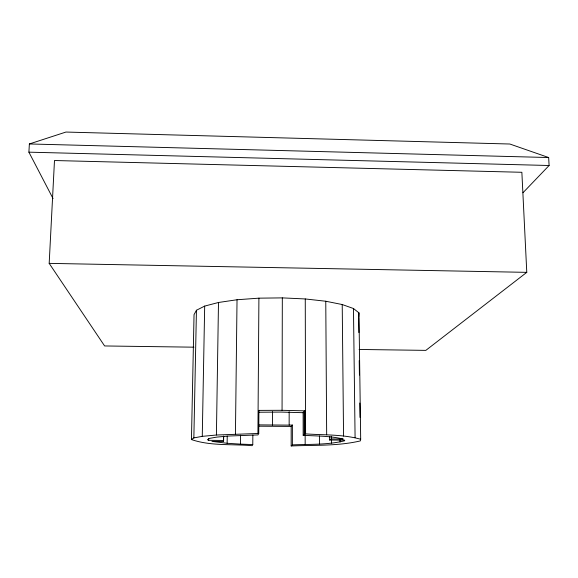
<?xml version="1.0" encoding="UTF-8"?>
<svg xmlns="http://www.w3.org/2000/svg" width="578" height="578" viewBox="0 0 578 578"><rect width="100%" height="100%" fill="white"/><g stroke="black" fill="none" stroke-linecap="round" stroke-linejoin="round"><path stroke-width="0.87" d="M258.619 424.881L289.152 425.119L289.166 411.673M252.853 435.061L252.774 444.576L252.196 445.645L251.509 445.638C231.619 443.962 210.493 446.115 191.448 439.562L194.042 314.634L196.441 310.256L204.684 306.087L218.491 302.482L237.031 299.751L258.908 298.161L282.324 297.887L305.263 298.949L325.768 301.239L342.219 304.534L353.469 308.522L358.96 312.864L360.686 439.266L360.325 440.913C337.978 446.173 314.656 444.981 291.861 445.941L291.168 445.949L291.175 426.412L292.374 425.032L289.152 425.119M291.168 445.949L292.374 444.879L292.374 425.032M304.743 410.842L303.125 412.699L303.168 435.299L304.794 433.861L304.743 410.842L282.064 410.301L282.324 297.887M272.484 425.17L272.541 411.623M191.448 439.562L193.854 437.907L202.264 436.354L216.41 435.017L257.925 433.478L258.908 298.161M223.686 436.058L223.621 440.45L208.644 440.328L207.437 439.685L209.669 438.355L216.714 437.113L228.274 436.05L257.969 434.923L258.749 433.471L258.908 410.387L282.064 410.301M252.774 444.576L240.484 444.121L240.578 435.191M235.441 434.027L237.031 299.751M240.484 444.121L227.14 443.283L211.938 441.375L223.52 441.462L223.592 436.267M227.14 443.283L227.233 436.065M216.41 435.017L218.491 302.482M208.644 440.328L208.672 438.572M202.264 436.354L204.684 306.087M193.854 437.907L196.441 310.256M193.941 347.183L104.611 345.955L49.181 263.373L54.484 160.525L521.862 172.287L526.782 272.354L425.834 350.376L359.068 349.459M53.06 198.601L28.9 152.166L29.37 143.958L65.95 132.051L509.825 144.016L548.659 157.534L549.1 165.503L522.982 192.727M358.642 317.235L358.96 312.864M223.52 441.462L223.621 440.45M258.626 411.066L258.908 410.387M329.597 436.477L329.626 440.024L331.288 438.962L343.238 439.063C330.19 435.834 316.527 436.123 303.168 435.299M292.374 444.879C309.779 444.114 327.625 445.002 344.64 440.783L344.647 440.147L329.626 440.024M258.857 412.237L280.922 412.071L303.125 412.699M291.175 426.412L258.496 426.188M257.925 433.478L258.749 433.471M49.181 263.373L526.782 272.354M304.794 433.861L305.596 433.876C323.933 435.191 342.862 434.215 360.686 439.266M29.37 143.958L548.659 157.534M28.9 152.166L549.1 165.503M358.656 318.138L358.851 332.581M359.227 360.564L359.429 375.014M359.805 402.996L360 417.439M353.469 308.522L355.087 437.611M342.219 304.534L343.556 436.072M340.059 439.345L340.088 442.04M331.469 439.54L331.497 443.131M331.273 436.26L331.288 438.962M325.768 301.239L326.671 434.793M319.54 435.928L319.583 444.005M305.263 298.949L305.596 433.876M305.148 434.699L305.17 444.619M304.158 411.514L304.209 434.381"/></g></svg>
